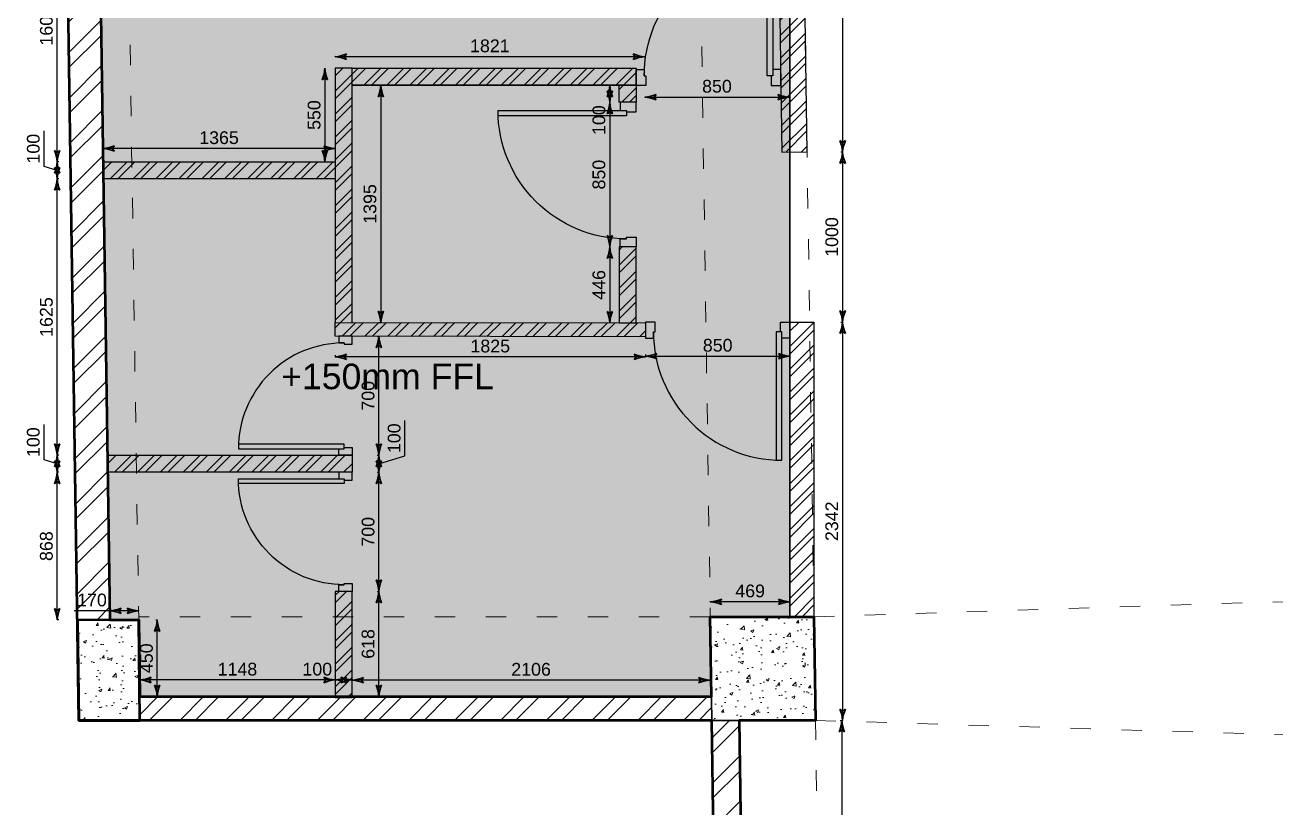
# Model space of a CAD drawing. Header units: millimetres. Extents: x 68727 to 319899, y -4876 to 265722.
# Drawn here: x 182990 to 190342, y 64820 to 69423 of the extents above; entities that cross this region are included whole.
import ezdxf

# ---------------------------------------------------------------- set-up
doc = ezdxf.new("R2010")
doc.units = ezdxf.units.MM
doc.linetypes.add('ACAD_ISO03W100', pattern=[30, 12, -18])
doc.linetypes.add('HIDDEN', pattern=[9.525, 6.35, -3.175])
for name, color, linetype in [('Dimensions', 172, 'Continuous'), ('Door', 23, 'Continuous'), ('POLY', 6, 'Continuous'), ('washroom walls', 5, 'Continuous')]:
    doc.layers.add(name, color=color, linetype=linetype)
for name, color, linetype, lineweight in [('HACH', 252, 'Continuous', 13), ('LS_DR_Plan Beam', 9, 'HIDDEN', 0), ('LS_DR_Wall', 7, 'Continuous', 35), ('SECTIONS', 10, 'Continuous', 25), ('wall', 5, 'Continuous', 30)]:
    doc.layers.add(name, color=color, linetype=linetype, lineweight=lineweight)
doc.styles.get("Standard").update_dxf_attribs({"font": 'arial.ttf'})
doc.dimstyles.new('SC-25', dxfattribs={"dimtxt": 75, "dimasz": 0.4, "dimexe": 1, "dimexo": 100, "dimgap": 25, "dimtad": 1, "dimdec": 0, "dimzin": 0, "dimdsep": 46, "dimtxsty": 'Standard', "dimblk1": 'A1', "dimblk2": 'A1', "dimsah": 1, "dimcen": 0.09, "dimdle": 3, "dimclrd": 1, "dimclre": 1, "dimclrt": 1, "dimadec": 0, "dimazin": 0, "dimtfac": 1, "dimtdec": 0, "dimtofl": 0, "dimtmove": 0, "dimatfit": 2, "dimldrblk": 'A1', "dimfxl": 10, "dimfxlon": 1, "dimtolj": 1, "dimtzin": 0, "dimarcsym": 0})
pattern_1 = [(45, (-645864.49, -131860.55), (-134.70384, 134.70384), []), (45, (-645774.69, -131860.55), (-134.70384, 134.70384), [])]
pattern_2 = [(50, (-645864.49, -131860.55), (182.18467, -15.939086), [19.05, -209.55]), (355, (-645864.49, -131860.55), (-35.24342, 191.056845), [15.24, -167.640584]), (100.451445, (-645849.3, -131861.88), (146.941247, 175.117752), [16.19001, -178.090245]), (46.1842, (-645864.5, -131809.75), (271.07904, -42.04233), [28.575, -314.325]), (96.635558, (-645841.9, -131813.25), (237.40413, 247.426125), [24.28502, -267.13561]), (351.18415, (-645864.5, -131809.75), (237.40413, 247.42612), [22.85997, -251.45973]), (21, (-645839.09, -131822.45), (151.61439, -102.265198), [19.05, -209.55]), (326, (-645839.09, -131822.45), (61.80203, 184.187966), [15.24, -167.64]), (71.451445, (-645826.46, -131830.97), (213.41642, 81.92277), [16.19001, -178.089938]), (37.5, (-645864.49, -131860.55), (3.0886033, 84.555039), [0, -165.608, 0, -170.18, 0, -168.275]), (7.5, (-645864.49, -131860.55), (66.8196625, 100.180575), [0, -97.028, 0, -161.798, 0, -64.135]), (327.5, (-645921.13, -131860.55), (135.590595, -5.728744), [0, -63.5, 0, -198.12, 0, -262.89]), (317.5, (-645946.53, -131860.55), (148.129181, 25.426491), [0, -82.55, 0, -131.572, 0, -186.69])]
pattern_3 = [(45, (-1781.72, -41319.25), (-67.35192, 67.35192), []), (45, (-1736.82, -41319.25), (-67.35192, 67.35192), [])]

# ---------------------------------------------------------------- blocks, each defined once
blk = doc.blocks.new('D900')
for points in [[(0, 840), (0, 900), (100, 900), (100, 850), (60, 850), (60, 840)], [(0, 60), (0, 0), (100, 0), (100, 50), (60, 50), (60, 60)]]:
    blk.add_lwpolyline(points, close=True)
blk.add_lwpolyline([(60, 850, -0.414214), (860, 50), (60, 50), (60, 85), (859.2, 85)], format="xyb")
blk = doc.blocks.new('toilet layout')
at = {"layer": 'HACH'}
h = blk.add_hatch(dxfattribs=at)
h.set_pattern_fill('ANSI32', color=5, scale=10)
h.set_pattern_definition(pattern_3)
h.paths.add_polyline_path([(226355.7, 30709.4), (226355.6, 30717.6), (225898.7, 30718.7), (225898.7, 30575.6), (226357.7, 30575.6)])
h.paths.add_polyline_path([(225898.7, 30718.7), (225100.6, 30720.6), (225100.6, 30575.6), (225898.7, 30575.6)])
h.paths.add_polyline_path([(225100.6, 30720.6), (222993.1, 30725.6), (222995.3, 30575.6), (225100.6, 30575.6)])
h = blk.add_hatch(dxfattribs=at)
h.set_pattern_fill('ANSI32', color=5, scale=10)
h.set_pattern_definition(pattern_3)
h.paths.add_polyline_path([(224566.8, 30575.6), (224466.8, 30575.6), (224466.8, 29528.2), (224566.8, 29528.2)])
h.paths.add_polyline_path([(223716.8, 29625.6), (222839.4, 29625.6), (222840.9, 29528.2), (223716.8, 29528.2)])
h.paths.add_polyline_path([(222863.1, 27928.2), (224229.8, 27928.2), (224229.8, 27828.2), (222863.1, 27828.2)])
h.paths.add_polyline_path([(222891.7, 26202.9), (224329.8, 26202.9), (224329.8, 26102.9), (222891.7, 26102.9)])
edge = h.paths.add_edge_path()
edge.add_line((224229.8, 25402.9), (224229.8, 24777.9))
edge.add_line((224229.8, 24777.9), (224329.8, 24777.9))
edge.add_line((224329.8, 24777.9), (224329.8, 25402.9))
h = blk.add_hatch(dxfattribs=at)
h.set_pattern_fill('ANSI32', color=5, scale=10)
h.set_pattern_definition(pattern_3)
h.paths.add_polyline_path([(226974.7, 30106.1), (226826.7, 30105.6), (226856.7, 27985.6), (227006.7, 27986.1)])
h.paths.add_polyline_path([(226905.5, 26986.2), (227046.8, 26986.2), (227046.8, 25254.1), (226905.5, 25254.1)])
h = blk.add_hatch(dxfattribs=at)
h.set_pattern_fill('ANSI32', color=5, scale=10)
h.set_pattern_definition(pattern_3)
h.paths.add_polyline_path([(224230, 26984), (226055.1, 26981.2), (226055.1, 26900.2), (224230, 26902.9)])
h.paths.add_polyline_path([(226000.8, 27427.9), (225900.8, 27427.9), (225900.9, 26981.4), (226000.9, 26981.4)])
h.paths.add_polyline_path([(225900.8, 28278.2), (225900.8, 28378.2), (226000.8, 28378.2), (226000.8, 28278.2)])
edge = h.paths.add_edge_path()
edge.add_line((224330, 26982.7), (224329.8, 28478.2))
edge.add_line((224329.8, 28478.2), (224229.8, 28478.2))
edge.add_line((224229.8, 28478.2), (224230.1, 26984))
h = blk.add_hatch(dxfattribs=at)
h.set_pattern_fill('ANSI32', color=5, scale=10)
h.set_pattern_definition(pattern_3)
h.paths.add_polyline_path([(224329.8, 28478.2), (226000.8, 28478.2), (226000.8, 28378.1), (224329.8, 28378.1)])
at = {"layer": 'washroom walls'}
blk.add_line((224329.8, 28377.9), (226056.4, 28378.2), dxfattribs=at)
for points in [[(226357.7, 30575.6), (226357.7, 30717.6), (222993.1, 30725.6)], [(222993.1, 30725.6), (222995.3, 30575.6), (226357.7, 30575.6)], [(224330, 26982.7), (224329.8, 28478.2), (224229.8, 28478.2), (224230.1, 26984)], [(224229.8, 25402.9), (224229.8, 24777.9), (224329.8, 24777.9), (224329.8, 25402.9)], [(224329.8, 25402.9), (224229.8, 25402.9)]]:
    blk.add_lwpolyline(points, dxfattribs=at)
for points in [[(224566.8, 30575.6), (224466.8, 30575.6), (224466.8, 29528.2), (224566.8, 29528.2)], [(226974.7, 30106.1), (226826.7, 30105.6), (226856.7, 27985.6), (227006.7, 27986.1)], [(223716.8, 29625.6), (222839.4, 29625.6), (222840.9, 29528.2), (223716.8, 29528.2)], [(224329.8, 28478.2), (226000.8, 28478.2), (226000.8, 28378.1), (224329.8, 28378.1)], [(225900.8, 28278.2), (225900.8, 28378.2), (226000.8, 28378.2), (226000.8, 28278.2)], [(222863.1, 27928.2), (224229.8, 27928.2), (224229.8, 27828.2), (222863.1, 27828.2)], [(226000.8, 27427.9), (225900.8, 27427.9), (225900.9, 26981.4), (226000.9, 26981.4)], [(224230, 26984), (226055.1, 26981.2), (226055.1, 26900.2), (224230, 26902.9)], [(226905.5, 26986.2), (227046.8, 26986.2), (227046.8, 25254.1), (226905.5, 25254.1)], [(222891.7, 26202.9), (224329.8, 26202.9), (224329.8, 26102.9), (222891.7, 26102.9)]]:
    blk.add_lwpolyline(points, close=True, dxfattribs=at)
at = {"layer": 'Door'}
for p, xscale, yscale, zscale, rotation in [((224466.8, 29528.2), 0.8333333333333185, 0.8333333333333185, 0.8333333333333185, 90), ((226851.2, 28377.4), 0.9447939309624585, 0.9447939309624585, 0.9447939309624585, 90.00000000000001), ((226000.8, 28278.2), 0.9447939309624585, 0.9447939309624585, 0.9447939309624585, 180), ((226905.5, 26986.2), -0.9447939309624585, 0.9447939309624585, 0.9447939309624585, 90), ((224329.8, 26102.9), 0.7777777777777796, 0.7777777777777796, 0.7777777777777796, 180)]:
    blk.add_blockref('D900', p, dxfattribs=dict(at, xscale=xscale, yscale=yscale, zscale=zscale, rotation=rotation))
at = {"layer": 'Door', "xscale": -0.7777777777777796, "yscale": 0.7777777777777796, "zscale": 0.7777777777777796}
blk.add_blockref('D900', (224329.8, 26202.9), dxfattribs=at)
blk = doc.blocks.new('A1')
at = {"layer": 'wall', "color": 1}
for p, q in [((-138, 0), (-167, 40)), ((-167, -40), (-138, 0))]:
    blk.add_line(p, q, dxfattribs=at)
for centre, start, end in [((53, 586), 248, 264.8035), ((53, -586), 95.1965, 112)]:
    blk.add_arc(centre, 589, start, end, dxfattribs=at)
blk = doc.blocks.new('*D630')
at = {"layer": 'Defpoints', "color": 0, "transparency": 16777216}
for p in [(187549.5, 71406.7), (187590, 68676.7), (187799, 68676.7)]:
    blk.add_point(p, dxfattribs=at)
at = {"layer": 'Dimensions', "color": 1, "lineweight": -2, "transparency": 16777216}
for p, q in [((187789, 71406.7), (187800, 71406.7)), ((187799, 71406.3), (187799, 68677.1)), ((187789, 68676.7), (187800, 68676.7))]:
    blk.add_line(p, q, dxfattribs=at)
at = {"layer": 'Dimensions', "color": 1, "lineweight": -2, "transparency": 16777216, "xscale": 0.4, "yscale": 0.4, "zscale": 0.4}
for p, rotation in [((187799, 71406.7), 90), ((187799, 68676.7), 270)]:
    blk.add_blockref('A1', p, dxfattribs=dict(at, rotation=rotation))
at = {"layer": 'Dimensions', "color": 1, "transparency": 16777216, "insert": (187735.6, 70041.7), "char_height": 75, "attachment_point": 5, "rotation": 90}
blk.add_mtext('\\A1;2730', dxfattribs=at)
blk = doc.blocks.new('*D631')
at = {"layer": 'Defpoints', "color": 0, "transparency": 16777216}
for p in [(187590, 68676.7), (187630.6, 67676.8), (187799, 67676.8)]:
    blk.add_point(p, dxfattribs=at)
at = {"layer": 'Dimensions', "color": 1, "lineweight": -2, "transparency": 16777216}
for p, q in [((187789, 68676.7), (187800, 68676.7)), ((187799, 68676.3), (187799, 67677.2)), ((187789, 67676.8), (187800, 67676.8))]:
    blk.add_line(p, q, dxfattribs=at)
at = {"layer": 'Dimensions', "color": 1, "lineweight": -2, "transparency": 16777216, "xscale": 0.4, "yscale": 0.4, "zscale": 0.4}
for p, rotation in [((187799, 68676.7), 90), ((187799, 67676.8), 270)]:
    blk.add_blockref('A1', p, dxfattribs=dict(at, rotation=rotation))
at = {"layer": 'Dimensions', "color": 1, "transparency": 16777216, "insert": (187735.7, 68176.8), "char_height": 75, "attachment_point": 5, "rotation": 90}
blk.add_mtext('\\A1;1000', dxfattribs=at)
blk = doc.blocks.new('*D613')
at = {"layer": 'Defpoints', "color": 0, "transparency": 16777216}
for p in [(187630.6, 67676.8), (187639.6, 65334.7), (187799, 65334.7)]:
    blk.add_point(p, dxfattribs=at)
at = {"layer": 'Dimensions', "color": 1, "lineweight": -2, "transparency": 16777216}
for p, q in [((187789, 67676.8), (187800, 67676.8)), ((187799, 67676.4), (187799, 65335.1)), ((187789, 65334.7), (187800, 65334.7))]:
    blk.add_line(p, q, dxfattribs=at)
at = {"layer": 'Dimensions', "color": 1, "lineweight": -2, "transparency": 16777216, "xscale": 0.4, "yscale": 0.4, "zscale": 0.4}
for p, rotation in [((187799, 67676.8), 90), ((187799, 65334.7), 270)]:
    blk.add_blockref('A1', p, dxfattribs=dict(at, rotation=rotation))
at = {"layer": 'Dimensions', "color": 1, "transparency": 16777216, "insert": (187735.6, 66505.7), "char_height": 75, "attachment_point": 5, "rotation": 90}
blk.add_mtext('\\A1;2342', dxfattribs=at)
blk = doc.blocks.new('*D614')
at = {"layer": 'Defpoints', "color": 0, "transparency": 16777216}
for p in [(187020.5, 66032.1), (187020.5, 65944.7), (187489.3, 65944.7)]:
    blk.add_point(p, dxfattribs=at)
at = {"layer": 'Dimensions', "color": 1, "lineweight": -2, "transparency": 16777216}
for p, q in [((187020.5, 66032.1), (187020.5, 66033.1)), ((187488.9, 66032.1), (187020.9, 66032.1)), ((187489.3, 66032.1), (187489.3, 66033.1))]:
    blk.add_line(p, q, dxfattribs=at)
at = {"layer": 'Dimensions', "color": 1, "lineweight": -2, "transparency": 16777216, "xscale": 0.4, "yscale": 0.4, "zscale": 0.4, "rotation": 180}
blk.add_blockref('A1', (187020.5, 66032.1), dxfattribs=at)
at = {"layer": 'Dimensions', "color": 1, "lineweight": -2, "transparency": 16777216, "xscale": 0.4, "yscale": 0.4, "zscale": 0.4}
blk.add_blockref('A1', (187489.3, 66032.1), dxfattribs=at)
at = {"layer": 'Dimensions', "color": 1, "transparency": 16777216, "insert": (187254.9, 66095.4), "char_height": 75, "attachment_point": 5}
blk.add_mtext('\\A1;469', dxfattribs=at)
blk = doc.blocks.new('*D615')
at = {"layer": 'Defpoints', "color": 0, "transparency": 16777216}
for p in [(184913.6, 65571.4), (184913.6, 65475.2), (187019.2, 65475.2)]:
    blk.add_point(p, dxfattribs=at)
at = {"layer": 'Dimensions', "color": 1, "lineweight": -2, "transparency": 16777216}
for p, q in [((184913.6, 65571.4), (184913.6, 65572.4)), ((187018.8, 65571.4), (184914, 65571.4)), ((187019.2, 65571.4), (187019.2, 65572.4))]:
    blk.add_line(p, q, dxfattribs=at)
at = {"layer": 'Dimensions', "color": 1, "lineweight": -2, "transparency": 16777216, "xscale": 0.4, "yscale": 0.4, "zscale": 0.4, "rotation": 180}
blk.add_blockref('A1', (184913.6, 65571.4), dxfattribs=at)
at = {"layer": 'Dimensions', "color": 1, "lineweight": -2, "transparency": 16777216, "xscale": 0.4, "yscale": 0.4, "zscale": 0.4}
blk.add_blockref('A1', (187019.2, 65571.4), dxfattribs=at)
at = {"layer": 'Dimensions', "color": 1, "transparency": 16777216, "insert": (185966.4, 65634.7), "char_height": 75, "attachment_point": 5}
blk.add_mtext('\\A1;2106', dxfattribs=at)
blk = doc.blocks.new('*D616')
at = {"layer": 'Defpoints', "color": 0, "transparency": 16777216}
for p in [(184813.6, 65572.4), (184813.6, 65475.2), (184913.6, 65475.2)]:
    blk.add_point(p, dxfattribs=at)
at = {"layer": 'Dimensions', "color": 1, "lineweight": -2, "transparency": 16777216}
for p, q in [((184813.6, 65572.4), (184604.8, 65572.4)), ((184813.6, 65572.4), (184813.6, 65573.4)), ((184913.2, 65572.4), (184814, 65572.4)), ((184913.6, 65572.4), (184913.6, 65573.4))]:
    blk.add_line(p, q, dxfattribs=at)
at = {"layer": 'Dimensions', "color": 1, "lineweight": -2, "transparency": 16777216, "xscale": 0.4, "yscale": 0.4, "zscale": 0.4, "rotation": 180}
blk.add_blockref('A1', (184813.6, 65572.4), dxfattribs=at)
at = {"layer": 'Dimensions', "color": 1, "lineweight": -2, "transparency": 16777216, "xscale": 0.4, "yscale": 0.4, "zscale": 0.4}
blk.add_blockref('A1', (184913.6, 65572.4), dxfattribs=at)
at = {"layer": 'Dimensions', "color": 1, "transparency": 16777216, "insert": (184709, 65635.7), "char_height": 75, "attachment_point": 5}
blk.add_mtext('\\A1;100', dxfattribs=at)
blk = doc.blocks.new('*D622')
at = {"layer": 'Defpoints', "color": 0, "transparency": 16777216}
for p in [(183665.1, 65572.4), (183665.1, 65475.2), (184813.6, 65475.2)]:
    blk.add_point(p, dxfattribs=at)
at = {"layer": 'Dimensions', "color": 1, "lineweight": -2, "transparency": 16777216}
for p, q in [((183665.1, 65572.4), (183665.1, 65573.4)), ((184813.2, 65572.4), (183665.5, 65572.4)), ((184813.6, 65572.4), (184813.6, 65573.4))]:
    blk.add_line(p, q, dxfattribs=at)
at = {"layer": 'Dimensions', "color": 1, "lineweight": -2, "transparency": 16777216, "xscale": 0.4, "yscale": 0.4, "zscale": 0.4, "rotation": 180}
blk.add_blockref('A1', (183665.1, 65572.4), dxfattribs=at)
at = {"layer": 'Dimensions', "color": 1, "lineweight": -2, "transparency": 16777216, "xscale": 0.4, "yscale": 0.4, "zscale": 0.4}
blk.add_blockref('A1', (184813.6, 65572.4), dxfattribs=at)
at = {"layer": 'Dimensions', "color": 1, "transparency": 16777216, "insert": (184239.3, 65635.7), "char_height": 75, "attachment_point": 5}
blk.add_mtext('\\A1;1148', dxfattribs=at)
blk = doc.blocks.new('*D623')
at = {"layer": 'Defpoints', "color": 0, "transparency": 16777216}
for p in [(184913.6, 66093.5), (185071.3, 66093.5), (184913.6, 65475.2)]:
    blk.add_point(p, dxfattribs=at)
at = {"layer": 'Dimensions', "color": 1, "lineweight": -2, "transparency": 16777216}
for p, q in [((185061.3, 66093.5), (185072.3, 66093.5)), ((185071.3, 65475.6), (185071.3, 66093.1)), ((185061.3, 65475.2), (185072.3, 65475.2))]:
    blk.add_line(p, q, dxfattribs=at)
at = {"layer": 'Dimensions', "color": 1, "lineweight": -2, "transparency": 16777216, "xscale": 0.4, "yscale": 0.4, "zscale": 0.4}
for p, rotation in [((185071.3, 66093.5), 90), ((185071.3, 65475.2), 270)]:
    blk.add_blockref('A1', p, dxfattribs=dict(at, rotation=rotation))
at = {"layer": 'Dimensions', "color": 1, "transparency": 16777216, "insert": (185008, 65784.4), "char_height": 75, "attachment_point": 5, "rotation": 90}
blk.add_mtext('\\A1;618', dxfattribs=at)
blk = doc.blocks.new('*D624')
at = {"layer": 'Defpoints', "color": 0, "transparency": 16777216}
for p in [(184913.6, 66793.5), (185071.3, 66793.5), (184913.6, 66093.5)]:
    blk.add_point(p, dxfattribs=at)
at = {"layer": 'Dimensions', "color": 1, "lineweight": -2, "transparency": 16777216}
for p, q in [((185061.3, 66793.5), (185072.3, 66793.5)), ((185071.3, 66093.9), (185071.3, 66793.1)), ((185061.3, 66093.5), (185072.3, 66093.5))]:
    blk.add_line(p, q, dxfattribs=at)
at = {"layer": 'Dimensions', "color": 1, "lineweight": -2, "transparency": 16777216, "xscale": 0.4, "yscale": 0.4, "zscale": 0.4}
for p, rotation in [((185071.3, 66793.5), 90), ((185071.3, 66093.5), 270)]:
    blk.add_blockref('A1', p, dxfattribs=dict(at, rotation=rotation))
at = {"layer": 'Dimensions', "color": 1, "transparency": 16777216, "insert": (185008, 66443.5), "char_height": 75, "attachment_point": 5, "rotation": 90}
blk.add_mtext('\\A1;700', dxfattribs=at)
blk = doc.blocks.new('*D625')
at = {"layer": 'Defpoints', "color": 0, "transparency": 16777216}
for p in [(184913.6, 66893.5), (185071.3, 66893.5), (184913.6, 66793.5)]:
    blk.add_point(p, dxfattribs=at)
at = {"layer": 'Dimensions', "color": 1, "lineweight": -2, "transparency": 16777216}
for p, q in [((185224.6, 66889.5), (185224.6, 67097.9)), ((185061.3, 66893.5), (185072.3, 66893.5)), ((185071.3, 66793.9), (185071.3, 66893.1)), ((185071.3, 66843.5), (185224.6, 66889.5)), ((185061.3, 66793.5), (185072.3, 66793.5))]:
    blk.add_line(p, q, dxfattribs=at)
at = {"layer": 'Dimensions', "color": 1, "lineweight": -2, "transparency": 16777216, "xscale": 0.4, "yscale": 0.4, "zscale": 0.4}
for p, rotation in [((185071.3, 66893.5), 90), ((185071.3, 66793.5), 270)]:
    blk.add_blockref('A1', p, dxfattribs=dict(at, rotation=rotation))
at = {"layer": 'Dimensions', "color": 1, "transparency": 16777216, "insert": (185161.3, 66993.7), "char_height": 75, "attachment_point": 5, "rotation": 90}
blk.add_mtext('\\A1;100', dxfattribs=at)
blk = doc.blocks.new('*D626')
at = {"layer": 'Defpoints', "color": 0, "transparency": 16777216}
for p in [(184913.6, 67593.3), (185071.3, 67593.3), (184913.6, 66893.5)]:
    blk.add_point(p, dxfattribs=at)
at = {"layer": 'Dimensions', "color": 1, "lineweight": -2, "transparency": 16777216}
for p, q in [((185061.3, 67593.3), (185072.3, 67593.3)), ((185071.3, 66893.9), (185071.3, 67592.9)), ((185061.3, 66893.5), (185072.3, 66893.5))]:
    blk.add_line(p, q, dxfattribs=at)
at = {"layer": 'Dimensions', "color": 1, "lineweight": -2, "transparency": 16777216, "xscale": 0.4, "yscale": 0.4, "zscale": 0.4}
for p, rotation in [((185071.3, 67593.3), 90), ((185071.3, 66893.5), 270)]:
    blk.add_blockref('A1', p, dxfattribs=dict(at, rotation=rotation))
at = {"layer": 'Dimensions', "color": 1, "transparency": 16777216, "insert": (185008, 67243.4), "char_height": 75, "attachment_point": 5, "rotation": 90}
blk.add_mtext('\\A1;700', dxfattribs=at)
blk = doc.blocks.new('*D617')
at = {"layer": 'Defpoints', "color": 0, "transparency": 16777216}
for p in [(183658.4, 65925.2), (183767.8, 65925.2), (183665.1, 65475.2)]:
    blk.add_point(p, dxfattribs=at)
at = {"layer": 'Dimensions', "color": 1, "lineweight": -2, "transparency": 16777216}
for p, q in [((183758.4, 65925.2), (183768.8, 65925.2)), ((183767.8, 65475.6), (183767.8, 65924.8)), ((183765.1, 65475.2), (183768.8, 65475.2))]:
    blk.add_line(p, q, dxfattribs=at)
at = {"layer": 'Dimensions', "color": 1, "lineweight": -2, "transparency": 16777216, "xscale": 0.4, "yscale": 0.4, "zscale": 0.4}
for p, rotation in [((183767.8, 65925.2), 90), ((183767.8, 65475.2), 270)]:
    blk.add_blockref('A1', p, dxfattribs=dict(at, rotation=rotation))
at = {"layer": 'Dimensions', "color": 1, "transparency": 16777216, "insert": (183704.5, 65700.2), "char_height": 75, "attachment_point": 5, "rotation": 90}
blk.add_mtext('\\A1;450', dxfattribs=at)
blk = doc.blocks.new('*D618')
at = {"layer": 'Defpoints', "color": 0, "transparency": 16777216}
for p in [(183488.4, 65979), (183488.4, 65925.2), (183658.4, 65925.2)]:
    blk.add_point(p, dxfattribs=at)
at = {"layer": 'Dimensions', "color": 1, "lineweight": -2, "transparency": 16777216}
for p, q in [((183488.4, 65979), (183279.6, 65979)), ((183488.4, 65979), (183488.4, 65980)), ((183658, 65979), (183488.8, 65979)), ((183658.4, 65979), (183658.4, 65980))]:
    blk.add_line(p, q, dxfattribs=at)
at = {"layer": 'Dimensions', "color": 1, "lineweight": -2, "transparency": 16777216, "xscale": 0.4, "yscale": 0.4, "zscale": 0.4, "rotation": 180}
blk.add_blockref('A1', (183488.4, 65979), dxfattribs=at)
at = {"layer": 'Dimensions', "color": 1, "lineweight": -2, "transparency": 16777216, "xscale": 0.4, "yscale": 0.4, "zscale": 0.4}
blk.add_blockref('A1', (183658.4, 65979), dxfattribs=at)
at = {"layer": 'Dimensions', "color": 1, "transparency": 16777216, "insert": (183383.8, 66042.3), "char_height": 75, "attachment_point": 5}
blk.add_mtext('\\A1;170', dxfattribs=at)
blk = doc.blocks.new('*D619')
at = {"layer": 'Defpoints', "color": 0, "transparency": 16777216}
for p in [(183179.1, 66793.5), (183488.4, 66793.5), (183488.4, 65925.2)]:
    blk.add_point(p, dxfattribs=at)
at = {"layer": 'Dimensions', "color": 1, "lineweight": -2, "transparency": 16777216}
for p, q in [((183189.1, 66793.5), (183178.1, 66793.5)), ((183179.1, 65925.6), (183179.1, 66793.1)), ((183189.1, 65925.2), (183178.1, 65925.2))]:
    blk.add_line(p, q, dxfattribs=at)
at = {"layer": 'Dimensions', "color": 1, "lineweight": -2, "transparency": 16777216, "xscale": 0.4, "yscale": 0.4, "zscale": 0.4}
for p, rotation in [((183179.1, 66793.5), 90), ((183179.1, 65925.2), 270)]:
    blk.add_blockref('A1', p, dxfattribs=dict(at, rotation=rotation))
at = {"layer": 'Dimensions', "color": 1, "transparency": 16777216, "insert": (183115.8, 66359.4), "char_height": 75, "attachment_point": 5, "rotation": 90}
blk.add_mtext('\\A1;868', dxfattribs=at)
blk = doc.blocks.new('*D620')
at = {"layer": 'Defpoints', "color": 0, "transparency": 16777216}
for p in [(183179.1, 66893.5), (183475.5, 66893.5), (183488.4, 66793.5)]:
    blk.add_point(p, dxfattribs=at)
at = {"layer": 'Dimensions', "color": 1, "lineweight": -2, "transparency": 16777216}
for p, q in [((183102.3, 66866.6), (183102.3, 67074.9)), ((183179.1, 66843.5), (183102.3, 66866.6)), ((183189.1, 66893.5), (183178.1, 66893.5)), ((183179.1, 66793.9), (183179.1, 66893.1)), ((183189.1, 66793.5), (183178.1, 66793.5))]:
    blk.add_line(p, q, dxfattribs=at)
at = {"layer": 'Dimensions', "color": 1, "lineweight": -2, "transparency": 16777216, "xscale": 0.4, "yscale": 0.4, "zscale": 0.4}
for p, rotation in [((183179.1, 66893.5), 90), ((183179.1, 66793.5), 270)]:
    blk.add_blockref('A1', p, dxfattribs=dict(at, rotation=rotation))
at = {"layer": 'Dimensions', "color": 1, "transparency": 16777216, "insert": (183039, 66970.7), "char_height": 75, "attachment_point": 5, "rotation": 90}
blk.add_mtext('\\A1;100', dxfattribs=at)
blk = doc.blocks.new('*D621')
at = {"layer": 'Defpoints', "color": 0, "transparency": 16777216}
for p in [(183179.1, 68518.7), (183449.9, 68518.7), (183475.5, 66893.5)]:
    blk.add_point(p, dxfattribs=at)
at = {"layer": 'Dimensions', "color": 1, "lineweight": -2, "transparency": 16777216}
for p, q in [((183189.1, 68518.7), (183178.1, 68518.7)), ((183179.1, 66893.9), (183179.1, 68518.3)), ((183189.1, 66893.5), (183178.1, 66893.5))]:
    blk.add_line(p, q, dxfattribs=at)
at = {"layer": 'Dimensions', "color": 1, "lineweight": -2, "transparency": 16777216, "xscale": 0.4, "yscale": 0.4, "zscale": 0.4}
for p, rotation in [((183179.1, 68518.7), 90), ((183179.1, 66893.5), 270)]:
    blk.add_blockref('A1', p, dxfattribs=dict(at, rotation=rotation))
at = {"layer": 'Dimensions', "color": 1, "transparency": 16777216, "insert": (183115.8, 67706.1), "char_height": 75, "attachment_point": 5, "rotation": 90}
blk.add_mtext('\\A1;1625', dxfattribs=at)
blk = doc.blocks.new('*D593')
at = {"layer": 'Defpoints', "color": 0, "transparency": 16777216}
for p in [(183179.1, 68618.7), (183448.4, 68618.7), (183449.9, 68518.7)]:
    blk.add_point(p, dxfattribs=at)
at = {"layer": 'Dimensions', "color": 1, "lineweight": -2, "transparency": 16777216}
for p, q in [((183102.3, 68591.8), (183102.3, 68800.2)), ((183189.1, 68618.7), (183178.1, 68618.7)), ((183179.1, 68519.1), (183179.1, 68618.3)), ((183179.1, 68568.7), (183102.3, 68591.8)), ((183189.1, 68518.7), (183178.1, 68518.7))]:
    blk.add_line(p, q, dxfattribs=at)
at = {"layer": 'Dimensions', "color": 1, "lineweight": -2, "transparency": 16777216, "xscale": 0.4, "yscale": 0.4, "zscale": 0.4}
for p, rotation in [((183179.1, 68618.7), 90), ((183179.1, 68518.7), 270)]:
    blk.add_blockref('A1', p, dxfattribs=dict(at, rotation=rotation))
at = {"layer": 'Dimensions', "color": 1, "transparency": 16777216, "insert": (183039, 68696), "char_height": 75, "attachment_point": 5, "rotation": 90}
blk.add_mtext('\\A1;100', dxfattribs=at)
blk = doc.blocks.new('*D594')
at = {"layer": 'Defpoints', "color": 0, "transparency": 16777216}
for p in [(183179.1, 70218.7), (183424.7, 70218.7), (183448.4, 68618.7)]:
    blk.add_point(p, dxfattribs=at)
at = {"layer": 'Dimensions', "color": 1, "lineweight": -2, "transparency": 16777216}
for p, q in [((183189.1, 70218.7), (183178.1, 70218.7)), ((183179.1, 68619.1), (183179.1, 70218.3)), ((183189.1, 68618.7), (183178.1, 68618.7))]:
    blk.add_line(p, q, dxfattribs=at)
at = {"layer": 'Dimensions', "color": 1, "lineweight": -2, "transparency": 16777216, "xscale": 0.4, "yscale": 0.4, "zscale": 0.4}
for p, rotation in [((183179.1, 70218.7), 90), ((183179.1, 68618.7), 270)]:
    blk.add_blockref('A1', p, dxfattribs=dict(at, rotation=rotation))
at = {"layer": 'Dimensions', "color": 1, "transparency": 16777216, "insert": (183115.8, 69418.7), "char_height": 75, "attachment_point": 5, "rotation": 90}
blk.add_mtext('\\A1;1600', dxfattribs=at)
blk = doc.blocks.new('*D604')
at = {"layer": 'Defpoints', "color": 0, "transparency": 16777216}
for p in [(186634.6, 69068.7), (187485, 69068.7), (187485, 68999.4)]:
    blk.add_point(p, dxfattribs=at)
at = {"layer": 'Dimensions', "color": 1, "lineweight": -2, "transparency": 16777216}
for p, q in [((186634.6, 68999.4), (186634.6, 68998.4)), ((186635, 68999.4), (187484.6, 68999.4)), ((187485, 68999.4), (187485, 68998.4))]:
    blk.add_line(p, q, dxfattribs=at)
at = {"layer": 'Dimensions', "color": 1, "lineweight": -2, "transparency": 16777216, "xscale": 0.4, "yscale": 0.4, "zscale": 0.4, "rotation": 180}
blk.add_blockref('A1', (186634.6, 68999.4), dxfattribs=at)
at = {"layer": 'Dimensions', "color": 1, "lineweight": -2, "transparency": 16777216, "xscale": 0.4, "yscale": 0.4, "zscale": 0.4}
blk.add_blockref('A1', (187485, 68999.4), dxfattribs=at)
at = {"layer": 'Dimensions', "color": 1, "transparency": 16777216, "insert": (187059.8, 69062.7), "char_height": 75, "attachment_point": 5}
blk.add_mtext('\\A1;850', dxfattribs=at)
blk = doc.blocks.new('*D605')
at = {"layer": 'Defpoints', "color": 0, "transparency": 16777216}
for p in [(184813.6, 69237.1), (184813.6, 69168.3), (186634.6, 69168.7)]:
    blk.add_point(p, dxfattribs=at)
at = {"layer": 'Dimensions', "color": 1, "lineweight": -2, "transparency": 16777216}
for p, q in [((184813.6, 69237.1), (184813.6, 69238.1)), ((186634.2, 69237.1), (184814, 69237.1)), ((186634.6, 69237.1), (186634.6, 69238.1))]:
    blk.add_line(p, q, dxfattribs=at)
at = {"layer": 'Dimensions', "color": 1, "lineweight": -2, "transparency": 16777216, "xscale": 0.4, "yscale": 0.4, "zscale": 0.4, "rotation": 180}
blk.add_blockref('A1', (184813.6, 69237.1), dxfattribs=at)
at = {"layer": 'Dimensions', "color": 1, "lineweight": -2, "transparency": 16777216, "xscale": 0.4, "yscale": 0.4, "zscale": 0.4}
blk.add_blockref('A1', (186634.6, 69237.1), dxfattribs=at)
at = {"layer": 'Dimensions', "color": 1, "transparency": 16777216, "insert": (185724.1, 69300.4), "char_height": 75, "attachment_point": 5}
blk.add_mtext('\\A1;1821', dxfattribs=at)
blk = doc.blocks.new('*D606')
at = {"layer": 'Defpoints', "color": 0, "transparency": 16777216}
for p in [(184813.6, 69168.7), (184753.9, 68618.7), (184813.6, 68618.7)]:
    blk.add_point(p, dxfattribs=at)
at = {"layer": 'Dimensions', "color": 1, "lineweight": -2, "transparency": 16777216}
for p, q in [((184753.9, 69168.7), (184752.9, 69168.7)), ((184753.9, 69168.3), (184753.9, 68619.1)), ((184753.9, 68618.7), (184752.9, 68618.7))]:
    blk.add_line(p, q, dxfattribs=at)
at = {"layer": 'Dimensions', "color": 1, "lineweight": -2, "transparency": 16777216, "xscale": 0.4, "yscale": 0.4, "zscale": 0.4}
for p, rotation in [((184753.9, 69168.7), 90), ((184753.9, 68618.7), 270)]:
    blk.add_blockref('A1', p, dxfattribs=dict(at, rotation=rotation))
at = {"layer": 'Dimensions', "color": 1, "transparency": 16777216, "insert": (184690.6, 68893.7), "char_height": 75, "attachment_point": 5, "rotation": 90}
blk.add_mtext('\\A1;550', dxfattribs=at)
blk = doc.blocks.new('*D607')
at = {"layer": 'Defpoints', "color": 0, "transparency": 16777216}
for p in [(183448.4, 68697.1), (183448.4, 68618.7), (184813.6, 68618.7)]:
    blk.add_point(p, dxfattribs=at)
at = {"layer": 'Dimensions', "color": 1, "lineweight": -2, "transparency": 16777216}
for p, q in [((183448.4, 68697.1), (183448.4, 68698.1)), ((184813.2, 68697.1), (183448.8, 68697.1)), ((184813.6, 68697.1), (184813.6, 68698.1))]:
    blk.add_line(p, q, dxfattribs=at)
at = {"layer": 'Dimensions', "color": 1, "lineweight": -2, "transparency": 16777216, "xscale": 0.4, "yscale": 0.4, "zscale": 0.4, "rotation": 180}
blk.add_blockref('A1', (183448.4, 68697.1), dxfattribs=at)
at = {"layer": 'Dimensions', "color": 1, "lineweight": -2, "transparency": 16777216, "xscale": 0.4, "yscale": 0.4, "zscale": 0.4}
blk.add_blockref('A1', (184813.6, 68697.1), dxfattribs=at)
at = {"layer": 'Dimensions', "color": 1, "transparency": 16777216, "insert": (184131, 68760.4), "char_height": 75, "attachment_point": 5}
blk.add_mtext('\\A1;1365', dxfattribs=at)
blk = doc.blocks.new('*D600')
at = {"layer": 'Defpoints', "color": 0, "transparency": 16777216}
for p in [(184913.6, 69068.4), (184913.8, 67673.3), (185082.6, 67673.3)]:
    blk.add_point(p, dxfattribs=at)
at = {"layer": 'Dimensions', "color": 1, "lineweight": -2, "transparency": 16777216}
for p, q in [((185072.6, 69068.4), (185083.6, 69068.4)), ((185082.6, 69068), (185082.6, 67673.7)), ((185072.6, 67673.3), (185083.6, 67673.3))]:
    blk.add_line(p, q, dxfattribs=at)
at = {"layer": 'Dimensions', "color": 1, "lineweight": -2, "transparency": 16777216, "xscale": 0.4, "yscale": 0.4, "zscale": 0.4}
for p, rotation in [((185082.6, 69068.4), 90), ((185082.6, 67673.3), 270)]:
    blk.add_blockref('A1', p, dxfattribs=dict(at, rotation=rotation))
at = {"layer": 'Dimensions', "color": 1, "transparency": 16777216, "insert": (185019.3, 68370.9), "char_height": 75, "attachment_point": 5, "rotation": 90}
blk.add_mtext('\\A1;1395', dxfattribs=at)
blk = doc.blocks.new('*D601')
at = {"layer": 'Defpoints', "color": 0, "transparency": 16777216}
for p in [(186513.6, 69068.7), (186429.1, 68968.7), (186513.6, 68968.7)]:
    blk.add_point(p, dxfattribs=at)
at = {"layer": 'Dimensions', "color": 1, "lineweight": -2, "transparency": 16777216}
for p, q in [((186429.1, 69068.7), (186428.1, 69068.7)), ((186429.1, 69068.3), (186429.1, 68969.1)), ((186429.1, 68968.7), (186428.1, 68968.7)), ((186429.1, 68968.7), (186429.1, 68759.9))]:
    blk.add_line(p, q, dxfattribs=at)
at = {"layer": 'Dimensions', "color": 1, "lineweight": -2, "transparency": 16777216, "xscale": 0.4, "yscale": 0.4, "zscale": 0.4}
for p, rotation in [((186429.1, 69068.7), 90), ((186429.1, 68968.7), 270)]:
    blk.add_blockref('A1', p, dxfattribs=dict(at, rotation=rotation))
at = {"layer": 'Dimensions', "color": 1, "transparency": 16777216, "insert": (186365.8, 68864.1), "char_height": 75, "attachment_point": 5, "rotation": 90}
blk.add_mtext('\\A1;100', dxfattribs=at)
blk = doc.blocks.new('*D602')
at = {"layer": 'Defpoints', "color": 0, "transparency": 16777216}
for p in [(186513.6, 68968.7), (186429.1, 68118.4), (186519.1, 68118.4)]:
    blk.add_point(p, dxfattribs=at)
at = {"layer": 'Dimensions', "color": 1, "lineweight": -2, "transparency": 16777216}
for p, q in [((186429.1, 68968.7), (186428.1, 68968.7)), ((186429.1, 68968.3), (186429.1, 68118.8)), ((186429.1, 68118.4), (186428.1, 68118.4))]:
    blk.add_line(p, q, dxfattribs=at)
at = {"layer": 'Dimensions', "color": 1, "lineweight": -2, "transparency": 16777216, "xscale": 0.4, "yscale": 0.4, "zscale": 0.4}
for p, rotation in [((186429.1, 68968.7), 90), ((186429.1, 68118.4), 270)]:
    blk.add_blockref('A1', p, dxfattribs=dict(at, rotation=rotation))
at = {"layer": 'Dimensions', "color": 1, "transparency": 16777216, "insert": (186365.8, 68543.6), "char_height": 75, "attachment_point": 5, "rotation": 90}
blk.add_mtext('\\A1;850', dxfattribs=at)
blk = doc.blocks.new('*D603')
at = {"layer": 'Defpoints', "color": 0, "transparency": 16777216}
for p in [(186519.1, 68118.4), (186429.1, 67672), (186511.6, 67672)]:
    blk.add_point(p, dxfattribs=at)
at = {"layer": 'Dimensions', "color": 1, "lineweight": -2, "transparency": 16777216}
for p, q in [((186429.1, 68118.4), (186428.1, 68118.4)), ((186429.1, 68118), (186429.1, 67672.4)), ((186429.1, 67672), (186428.1, 67672))]:
    blk.add_line(p, q, dxfattribs=at)
at = {"layer": 'Dimensions', "color": 1, "lineweight": -2, "transparency": 16777216, "xscale": 0.4, "yscale": 0.4, "zscale": 0.4}
for p, rotation in [((186429.1, 68118.4), 90), ((186429.1, 67672), 270)]:
    blk.add_blockref('A1', p, dxfattribs=dict(at, rotation=rotation))
at = {"layer": 'Dimensions', "color": 1, "transparency": 16777216, "insert": (186365.8, 67895.2), "char_height": 75, "attachment_point": 5, "rotation": 90}
blk.add_mtext('\\A1;446', dxfattribs=at)
blk = doc.blocks.new('*D597')
at = {"layer": 'Defpoints', "color": 0, "transparency": 16777216}
for p in [(184813.8, 67582.3), (186639, 67582.3), (184813.8, 67472)]:
    blk.add_point(p, dxfattribs=at)
at = {"layer": 'Dimensions', "color": 1, "lineweight": -2, "transparency": 16777216}
for p, q in [((184813.8, 67482), (184813.8, 67471)), ((186638.6, 67472), (184814.2, 67472)), ((186639, 67482), (186639, 67471))]:
    blk.add_line(p, q, dxfattribs=at)
at = {"layer": 'Dimensions', "color": 1, "lineweight": -2, "transparency": 16777216, "xscale": 0.4, "yscale": 0.4, "zscale": 0.4, "rotation": 180}
blk.add_blockref('A1', (184813.8, 67472), dxfattribs=at)
at = {"layer": 'Dimensions', "color": 1, "lineweight": -2, "transparency": 16777216, "xscale": 0.4, "yscale": 0.4, "zscale": 0.4}
blk.add_blockref('A1', (186639, 67472), dxfattribs=at)
at = {"layer": 'Dimensions', "color": 1, "transparency": 16777216, "insert": (185726.4, 67535.3), "char_height": 75, "attachment_point": 5}
blk.add_mtext('\\A1;1825', dxfattribs=at)
blk = doc.blocks.new('*D598')
at = {"layer": 'Defpoints', "color": 0, "transparency": 16777216}
for p in [(186639, 67676.8), (187489.3, 67676.8), (187489.3, 67476.5)]:
    blk.add_point(p, dxfattribs=at)
at = {"layer": 'Dimensions', "color": 1, "lineweight": -2, "transparency": 16777216}
for p, q in [((186639, 67486.5), (186639, 67475.5)), ((186639.4, 67476.5), (187488.9, 67476.5)), ((187489.3, 67486.5), (187489.3, 67475.5))]:
    blk.add_line(p, q, dxfattribs=at)
at = {"layer": 'Dimensions', "color": 1, "lineweight": -2, "transparency": 16777216, "xscale": 0.4, "yscale": 0.4, "zscale": 0.4, "rotation": 180}
blk.add_blockref('A1', (186639, 67476.5), dxfattribs=at)
at = {"layer": 'Dimensions', "color": 1, "lineweight": -2, "transparency": 16777216, "xscale": 0.4, "yscale": 0.4, "zscale": 0.4}
blk.add_blockref('A1', (187489.3, 67476.5), dxfattribs=at)
at = {"layer": 'Dimensions', "color": 1, "transparency": 16777216, "insert": (187064.1, 67539.8), "char_height": 75, "attachment_point": 5}
blk.add_mtext('\\A1;850', dxfattribs=at)
blk = doc.blocks.new('*D734')
at = {"layer": 'Defpoints', "color": 0, "transparency": 16777216}
for p in [(187189.6, 65334.7), (187219.9, 63293.7), (187794.5, 63293.7)]:
    blk.add_point(p, dxfattribs=at)
at = {"layer": 'Dimensions', "color": 1, "lineweight": -2, "transparency": 16777216}
for p, q in [((187784.5, 65334.7), (187795.5, 65334.7)), ((187794.5, 65334.3), (187794.5, 63294.1)), ((187784.5, 63293.7), (187795.5, 63293.7))]:
    blk.add_line(p, q, dxfattribs=at)
at = {"layer": 'Dimensions', "color": 1, "lineweight": -2, "transparency": 16777216, "xscale": 0.4, "yscale": 0.4, "zscale": 0.4}
for p, rotation in [((187794.5, 65334.7), 90), ((187794.5, 63293.7), 270)]:
    blk.add_blockref('A1', p, dxfattribs=dict(at, rotation=rotation))
at = {"layer": 'Dimensions', "color": 1, "transparency": 16777216, "insert": (187731.2, 64314.2), "char_height": 75, "attachment_point": 5, "rotation": 90}
blk.add_mtext('\\A1;2041', dxfattribs=at)

msp = doc.modelspace()

# ---------------------------------------------------------------- hatches: boundary and pattern name
at = {"layer": 'HACH'}
h = msp.add_hatch(dxfattribs=at)
h.set_pattern_fill('ANSI32', color=256, scale=20)
h.set_pattern_definition(pattern_1)
h.paths.add_polyline_path([(186860.6, 76715.5), (186857.8, 76905.7), (183474, 76999.2), (183478.6, 76689.2)])
h.paths.add_polyline_path([(187059.9, 63293.6), (187219.9, 63293.6), (187189.6, 65334.7), (187029.6, 65334.7)])
h.paths.add_polyline_path([(187069.1, 59648.7), (187229.1, 59648.7), (187229.1, 62673.7), (187069.1, 62673.7)])
h.paths.add_polyline_path([(197534.6, 59648.7), (197694.6, 59648.7), (197694.6, 62623.2), (197534.6, 62623.2)])
h.paths.add_polyline_path([(197494.6, 63233.2), (197694.6, 63233.2), (197694.6, 65335.2), (197494.6, 65335.2)])
h.paths.add_polyline_path([(197504.6, 65945.2), (197694.6, 65945.2), (197694.6, 70824.2), (197504.6, 70824.2)])
h = msp.add_hatch(dxfattribs=at)
h.set_pattern_fill('ANSI32', color=256, scale=20)
h.set_pattern_definition(pattern_1)
h.paths.add_polyline_path([(183416, 70804.9), (183226, 70803.4), (183298.4, 65925.1), (183488.4, 65925.1)])
h = msp.add_hatch(dxfattribs=at)
h.set_pattern_fill('AR-CONC', color=256)
h.set_pattern_definition(pattern_2)
h.paths.add_polyline_path([(183307.2, 65334.7), (183665.1, 65334.7), (183658.4, 65925.2), (183298.4, 65925.1)])
h = msp.add_hatch(dxfattribs=at)
h.set_pattern_fill('AR-CONC', color=256)
h.set_pattern_definition(pattern_2)
h.paths.add_polyline_path([(187020.5, 65944.7), (187029.6, 65334.7), (187639.6, 65334.8), (187630.6, 65944.7)])
h = msp.add_hatch(dxfattribs=at)
h.set_pattern_fill('ANSI32', color=256, scale=20)
h.set_pattern_definition(pattern_1)
h.paths.add_polyline_path([(187027.5, 65475.2), (183664.3, 65475.3), (183664.3, 65334.8), (187029.6, 65334.7)])
at = {"layer": 'POLY'}
h = msp.add_hatch(dxfattribs=at)
h.set_pattern_fill('ANGLE', color=252, scale=10)
h.set_pattern_definition([(0, (30995.64, 0), (0, 69.85), [50.8, -19.05]), (90, (30995.64, 0), (-69.85, 4e-15), [50.8, -19.05])])
h.paths.add_polyline_path([(187489.3, 70792.7, 0.414214), (187485.2, 70796.7), (186948.5, 70796.7), (186941.5, 71266.2), (183576.9, 71266.2), (183586, 70806.2), (183416, 70804.9), (183488.4, 65925.2), (183658.4, 65925.2), (183665.1, 65475.2), (187027.5, 65475.2), (187020.5, 65944.7), (187489.3, 65944.7)])

# ---------------------------------------------------------------- linework, layer by layer
at = {"layer": 'LS_DR_Plan Beam', "linetype": 'ACAD_ISO03W100', "ltscale": 10, "transparency": 33554508}
for p, q in [((183586, 70806.2), (183658.4, 65925.2)), ((186948.5, 70796.7), (187020.5, 65944.7)), ((187630.6, 65944.7), (187558.6, 70796.7)), ((187630.6, 65944.7), (197044.6, 66245.2)), ((187020.5, 65944.7), (183658.2, 65944.7)), ((187639.6, 65341.4), (187679.2, 62673.7)), ((187639.6, 65334.7), (197494.6, 65035.2))]:
    msp.add_line(p, q, dxfattribs=at)
at = {"layer": 'LS_DR_Wall', "lineweight": 50, "ltscale": 0.25}
msp.add_lwpolyline([(187670, 63293.7), (187679.2, 62673.7), (187069.1, 62673.7), (187029.6, 65334.7), (183307.2, 65334.7), (183134, 76999.2), (183474, 76999.2), (183483.2, 76379.2), (183333.2, 76379.2), (183406.9, 71416.2), (183576.9, 71416.2), (183586, 70806.2), (183416, 70806.2), (183488.4, 65925.2), (183658.4, 65925.2), (183665.1, 65475.2), (187027.5, 65475.2), (187020.5, 65944.7), (187630.6, 65944.7), (187639.6, 65334.7), (187189.6, 65334.7), (187219.9, 63293.7), (187670, 63293.7)], dxfattribs=at)
msp.add_lwpolyline([(183658.4, 65925.2), (183298.4, 65925.1), (183307.2, 65334.7), (183665.1, 65334.7)], close=True, dxfattribs=at)
at = {"layer": 'LS_DR_Wall', "lineweight": 30, "ltscale": 0.25}
msp.add_lwpolyline([(187029.6, 65334.7), (187639.6, 65334.8), (187630.6, 65944.7), (187020.5, 65944.7)], close=True, dxfattribs=at)
at = {"layer": 'SECTIONS', "lineweight": 30}
msp.add_lwpolyline([(187485.2, 70796.7), (186948.5, 70796.7), (186941.5, 71266.2), (183576.9, 71266.2), (183586, 70806.2), (183416, 70804.9), (183488.4, 65925.2), (183658.4, 65925.2), (183665.1, 65475.2), (187027.5, 65475.2), (187020.5, 65944.7), (187489.3, 65944.7), (187489.3, 70792.7, 0.414214)], format="xyb", close=True, dxfattribs=at)

# ---------------------------------------------------------------- block references
at = {"layer": 'POLY'}
msp.add_blockref('toilet layout', (-39416.2, 40690.6), dxfattribs=at)

# ---------------------------------------------------------------- texts
at = {"color": 7, "insert": (184496.2, 67432.2), "char_height": 150, "attachment_point": 1}
msp.add_mtext_dynamic_manual_height_columns('\\pxt5;+150mm FFL', width=24159.375, gutter_width=47.5, heights=[47.9], dxfattribs=at)

# ---------------------------------------------------------------- dimensions: what is measured, and where the dimension line sits
at = {"layer": 'Dimensions'}
for base, p1, p2, picture, middle in [((187799, 68676.7), (187549.5, 71406.7), (187590, 68676.7), '*D630', (187735.6, 70041.7)), ((184753.9, 68618.7), (184813.6, 69168.7), (184813.6, 68618.7), '*D606', (184690.6, 68893.7)), ((185082.6, 67673.3), (184913.6, 69068.4), (184913.8, 67673.3), '*D600', (185019.3, 68370.9)), ((186429.1, 68968.7), (186513.6, 69068.7), (186513.6, 68968.7), '*D601', (186365.8, 68864.1)), ((183179.1, 66793.5), (183488.4, 65925.2), (183488.4, 66793.5), '*D619', (183115.8, 66359.4)), ((185071.3, 66093.5), (184913.6, 65475.2), (184913.6, 66093.5), '*D623', (185008, 65784.4)), ((183767.8, 65925.2), (183665.1, 65475.2), (183658.4, 65925.2), '*D617', (183704.5, 65700.2)), ((187794.5, 63293.7), (187189.6, 65334.7), (187219.9, 63293.7), '*D734', (187731.2, 64314.2))]:
    dim = msp.add_linear_dim(base=base, p1=p1, p2=p2, angle=90, dimstyle='SC-25', dxfattribs=at)
    dim.commit()
    dim.dimension.update_dxf_attribs({"geometry": picture, "text_midpoint": middle})
for base, p1, p2, picture, middle in [((183179.1, 70218.7), (183448.4, 68618.7), (183424.7, 70218.7), '*D594', (183115.8, 69418.7)), ((186429.1, 68118.4), (186513.6, 68968.7), (186519.1, 68118.4), '*D602', (186365.8, 68543.6)), ((183179.1, 68618.7), (183449.9, 68518.7), (183448.4, 68618.7), '*D593', (183039, 68616.8)), ((187799, 67676.8), (187590, 68676.7), (187630.6, 67676.8), '*D631', (187735.7, 68176.8)), ((183179.1, 68518.7), (183475.5, 66893.5), (183449.9, 68518.7), '*D621', (183115.8, 67706.1)), ((186429.1, 67672), (186519.1, 68118.4), (186511.6, 67672), '*D603', (186365.8, 67895.2)), ((187799, 65334.7), (187630.6, 67676.8), (187639.6, 65334.7), '*D613', (187735.6, 66505.7)), ((185071.3, 67593.3), (184913.6, 66893.5), (184913.6, 67593.3), '*D626', (185008, 67243.4)), ((183179.1, 66893.5), (183488.4, 66793.5), (183475.5, 66893.5), '*D620', (183039, 66891.6)), ((185071.3, 66893.5), (184913.6, 66793.5), (184913.6, 66893.5), '*D625', (185161.3, 66914.5)), ((185071.3, 66793.5), (184913.6, 66093.5), (184913.6, 66793.5), '*D624', (185008, 66443.5))]:
    dim = msp.add_linear_dim(base=base, p1=p1, p2=p2, angle=90, dimstyle='SC-25', override={"dimtmove": 1}, dxfattribs=at)
    dim.commit()
    dim.dimension.update_dxf_attribs({"geometry": picture, "text_midpoint": middle})
for base, p1, p2, picture, middle in [((184813.6, 69237.1), (186634.6, 69168.7), (184813.6, 69168.3), '*D605', (185724.1, 69300.4)), ((187485, 68999.4), (186634.6, 69068.7), (187485, 69068.7), '*D604', (187059.8, 69062.7)), ((183448.4, 68697.1), (184813.6, 68618.7), (183448.4, 68618.7), '*D607', (184131, 68760.4)), ((187489.3, 67476.5), (186639, 67676.8), (187489.3, 67676.8), '*D598', (187064.1, 67539.8)), ((184813.8, 67472), (186639, 67582.3), (184813.8, 67582.3), '*D597', (185726.4, 67535.3)), ((187020.5, 66032.1), (187489.3, 65944.7), (187020.5, 65944.7), '*D614', (187254.9, 66095.4)), ((183488.4, 65979), (183658.4, 65925.2), (183488.4, 65925.2), '*D618', (183383.8, 66042.3)), ((184813.6, 65572.4), (184913.6, 65475.2), (184813.6, 65475.2), '*D616', (184709, 65635.7)), ((184913.6, 65571.4), (187019.2, 65475.2), (184913.6, 65475.2), '*D615', (185966.4, 65634.7))]:
    dim = msp.add_linear_dim(base=base, p1=p1, p2=p2, dimstyle='SC-25', dxfattribs=at)
    dim.commit()
    dim.dimension.update_dxf_attribs({"geometry": picture, "text_midpoint": middle})
dim = msp.add_linear_dim(base=(183665.126, 65572.4104), p1=(184813.57, 65475.1933), p2=(183665.126, 65475.1933), dimstyle='SC-25', override={"dimtmove": 1}, dxfattribs=at)
dim.commit()
dim.dimension.update_dxf_attribs({"geometry": '*D622', "text_midpoint": (184239.348, 65635.7034)})

doc.saveas('drawing.dxf')
